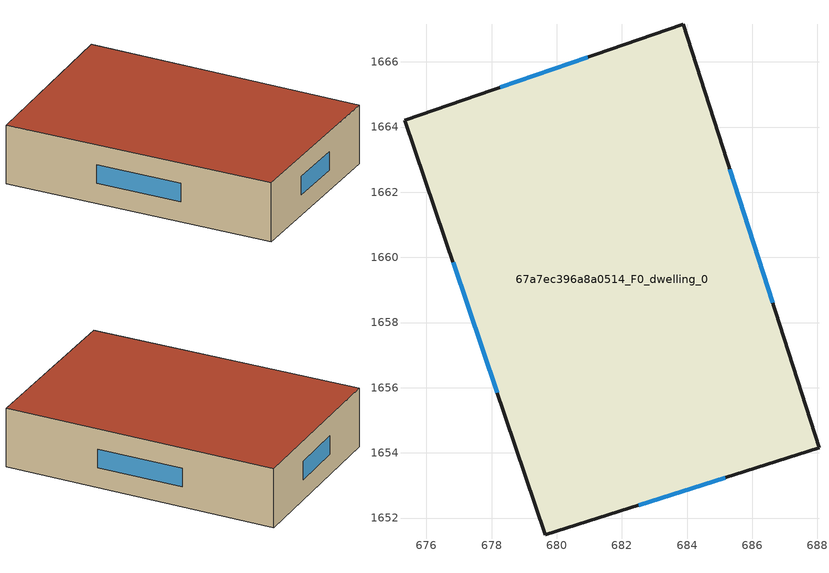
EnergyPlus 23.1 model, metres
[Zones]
67a7ec396a8a0514_F0_dwelling_0
 floor ground (EU_floor_Construction): 683.89,1667.16 688.05,1654.16 679.64,1651.48 675.34,1664.2 z0
 wall outside (EU_wall_Construction): 675.34,1664.2 679.64,1651.48 688.05,1654.16 683.89,1667.16 675.34,1664.2 z0:3
 window (EU_Window_Construction): 676.82,1659.85 678.17,1655.84 / 680.96,1666.15 678.27,1665.22 / 686.62,1658.61 685.31,1662.7 / 682.52,1652.4 685.17,1653.24 z1.03:1.97
 roof outside (EU_roof_Construction): 688.05,1654.16 683.89,1667.16 675.34,1664.2 679.64,1651.48 z3
[Building]
EU S2 Campaign: North Axis=0; Terrain=City; Solar Distribution=FullExterior
[Site:Location]
Helsinki-Vantaa.AP: Latitude=60.317; Longitude=24.963; Time Zone=2; Elevation=54.6
[SizingPeriod:WeatherFileDays]
AnnualSizingPeriod: Begin Month=1; Begin Day of Month=1; End Month=12; End Day of Month=31; Day of Week for Start Day=Monday; Use Weather File Daylight Saving Period=No; Use Weather File Rain and Snow Indicators=No
[MATERIAL]
EU_InternalMass_Material: Roughness=MediumRough; Thickness=0.1; Conductivity=1; Density=1800; Specific Heat=900; Thermal Absorptance=0.9; Solar Absorptance=0.7; Visible Absorptance=0.7
[MATERIAL:NOMASS] Roughness=MediumRough; Thermal Absorptance=0.9; Solar Absorptance=0.7; Visible Absorptance=0.7
Name | Thermal Resistance
EU_wall_NoMass; EU_floor_NoMass | 1.89348
EU_roof_NoMass | 2.09636
[WINDOWMATERIAL:SIMPLEGLAZINGSYSTEM]
EU_Window_SimpleGlazing: UFactor=2.80248; Solar Heat Gain Coefficient=0.8; Visible Transmittance=0.8
[CONSTRUCTION]
EU_wall_Construction: EU_wall_NoMass
EU_roof_Construction: EU_roof_NoMass
EU_floor_Construction: EU_floor_NoMass
EU_Window_Construction: EU_Window_SimpleGlazing
EU_InternalMass_Construction: EU_InternalMass_Material
[ZONE]
67a7ec396a8a0514_F0_dwelling_0: Type=1; Multiplier=1; Ceiling Height=autocalculate; Volume=362.755; Floor Area=autocalculate; Part of Total Floor Area=Yes
[INTERNALMASS]
67a7ec396a8a0514_F0_dwelling_0_EU_InternalMass: Construction=EU_InternalMass_Construction; Zone or ZoneList=67a7ec396a8a0514_F0_dwelling_0; Surface Area=120.918
[OTHEREQUIPMENT]
EU_Step8_InternalGain_67a7ec396a8a0514_F0_dwelling_0_f000: Fuel Type=Electricity; Zone or ZoneList or Space or SpaceList=67a7ec396a8a0514_F0_dwelling_0; Schedule=EU_Step8_GainSchedule_67a7ec396a8a0514_F0_dwelling_0_f000; Design Level Calculation Method=Watts/Area; Power per Zone Floor Area=1; Fraction Latent=0; Fraction Radiant=0; Fraction Lost=0; Carbon Dioxide Generation Rate=0; EndUse Subcategory=EU_Step8_InternalGains
[ZONEVENTILATION:DESIGNFLOWRATE]
EU_ConstantAir_67a7ec396a8a0514_F0_dwelling_0: Zone or ZoneList or Space or SpaceList=67a7ec396a8a0514_F0_dwelling_0; Schedule=EU_AlwaysOn; Design Flow Rate Calculation Method=AirChanges/Hour; Air Changes per Hour=0.681454; Ventilation Type=Natural; Fan Pressure Rise=0; Fan Total Efficiency=1; Constant Term Coefficient=1; Temperature Term Coefficient=0; Velocity Term Coefficient=0; Velocity Squared Term Coefficient=0; Minimum Indoor Temperature=-100; Maximum Indoor Temperature=100; Delta Temperature=-100; Minimum Outdoor Temperature=-100; Maximum Outdoor Temperature=100; Maximum Wind Speed=40
[HVACTEMPLATE:THERMOSTAT]
EU_HeatOnly_67a7ec396a8a0514_F0_dwelling_0: Constant Heating Setpoint=20; Constant Cooling Setpoint=50
[HVACTEMPLATE:ZONE:IDEALLOADSAIRSYSTEM]
67a7ec396a8a0514_F0_dwelling_0: Template Thermostat=EU_HeatOnly_67a7ec396a8a0514_F0_dwelling_0; System Availability Schedule=EU_AlwaysOn; Maximum Heating Supply Air Temperature=50; Minimum Cooling Supply Air Temperature=13; Maximum Heating Supply Air Humidity Ratio=0.0156; Minimum Cooling Supply Air Humidity Ratio=0.0077; Heating Limit=NoLimit; Cooling Limit=NoLimit; Heating Availability Schedule=EU_AlwaysOn; Cooling Availability Schedule=EU_CoolingOff; Dehumidification Control Type=ConstantSensibleHeatRatio; Cooling Sensible Heat Ratio=0.7; Dehumidification Setpoint=60; Humidification Control Type=None; Humidification Setpoint=30; Outdoor Air Method=None; Outdoor Air Flow Rate per Person=0.00944; Outdoor Air Flow Rate per Zone Floor Area=0; Outdoor Air Flow Rate per Zone=0; Demand Controlled Ventilation Type=None; Outdoor Air Economizer Type=NoEconomizer; Heat Recovery Type=None; Sensible Heat Recovery Effectiveness=0.7; Latent Heat Recovery Effectiveness=0.65
[SIZING:ZONE]
67a7ec396a8a0514_F0_dwelling_0: Zone Cooling Design Supply Air Temperature Input Method=SupplyAirTemperature; Zone Cooling Design Supply Air Temperature=13; Zone Heating Design Supply Air Temperature Input Method=SupplyAirTemperature; Zone Heating Design Supply Air Temperature=50; Zone Cooling Design Supply Air Humidity Ratio=0.008; Zone Heating Design Supply Air Humidity Ratio=0.008; Cooling Design Air Flow Method=DesignDay; Cooling Design Air Flow Rate=0; Cooling Minimum Air Flow per Zone Floor Area=0.000762; Cooling Minimum Air Flow=0; Cooling Minimum Air Flow Fraction=0.2; Heating Design Air Flow Method=DesignDay; Heating Design Air Flow Rate=0; Heating Maximum Air Flow per Zone Floor Area=0.002032; Heating Maximum Air Flow=0.141576; Heating Maximum Air Flow Fraction=0.3; Account for Dedicated Outdoor Air System=No; Dedicated Outdoor Air System Control Strategy=NeutralSupplyAir; Dedicated Outdoor Air Low Setpoint Temperature for Design=autosize; Dedicated Outdoor Air High Setpoint Temperature for Design=autosize; Zone Load Sizing Method=Sensible Load Only No Latent Load; Zone Latent Cooling Design Supply Air Humidity Ratio Input Method=HumidityRatioDifference; Zone Cooling Design Supply Air Humidity Ratio Difference=0.005; Zone Latent Heating Design Supply Air Humidity Ratio Input Method=HumidityRatioDifference; Zone Humidification Design Supply Air Humidity Ratio Difference=0.005
[SCHEDULE:CONSTANT]
Name | Hourly Value
EU_AlwaysOn | 1
EU_CoolingOff | 0
[SCHEDULE:FILE]
EU_Step8_GainSchedule_67a7ec396a8a0514_F0_dwelling_0_f000: File=../../schedules/67a7ec396a8a0514/67a7ec396a8a0514_F0_dwelling_0_f000_gain.csv; Column Number=1; Rows to Skip at Top=0; Number of Hours of Data=8760; Column Separator=Comma; Interpolate to Timestep=No; Minutes per Item=60; Adjust Schedule for Daylight Savings=Yes
